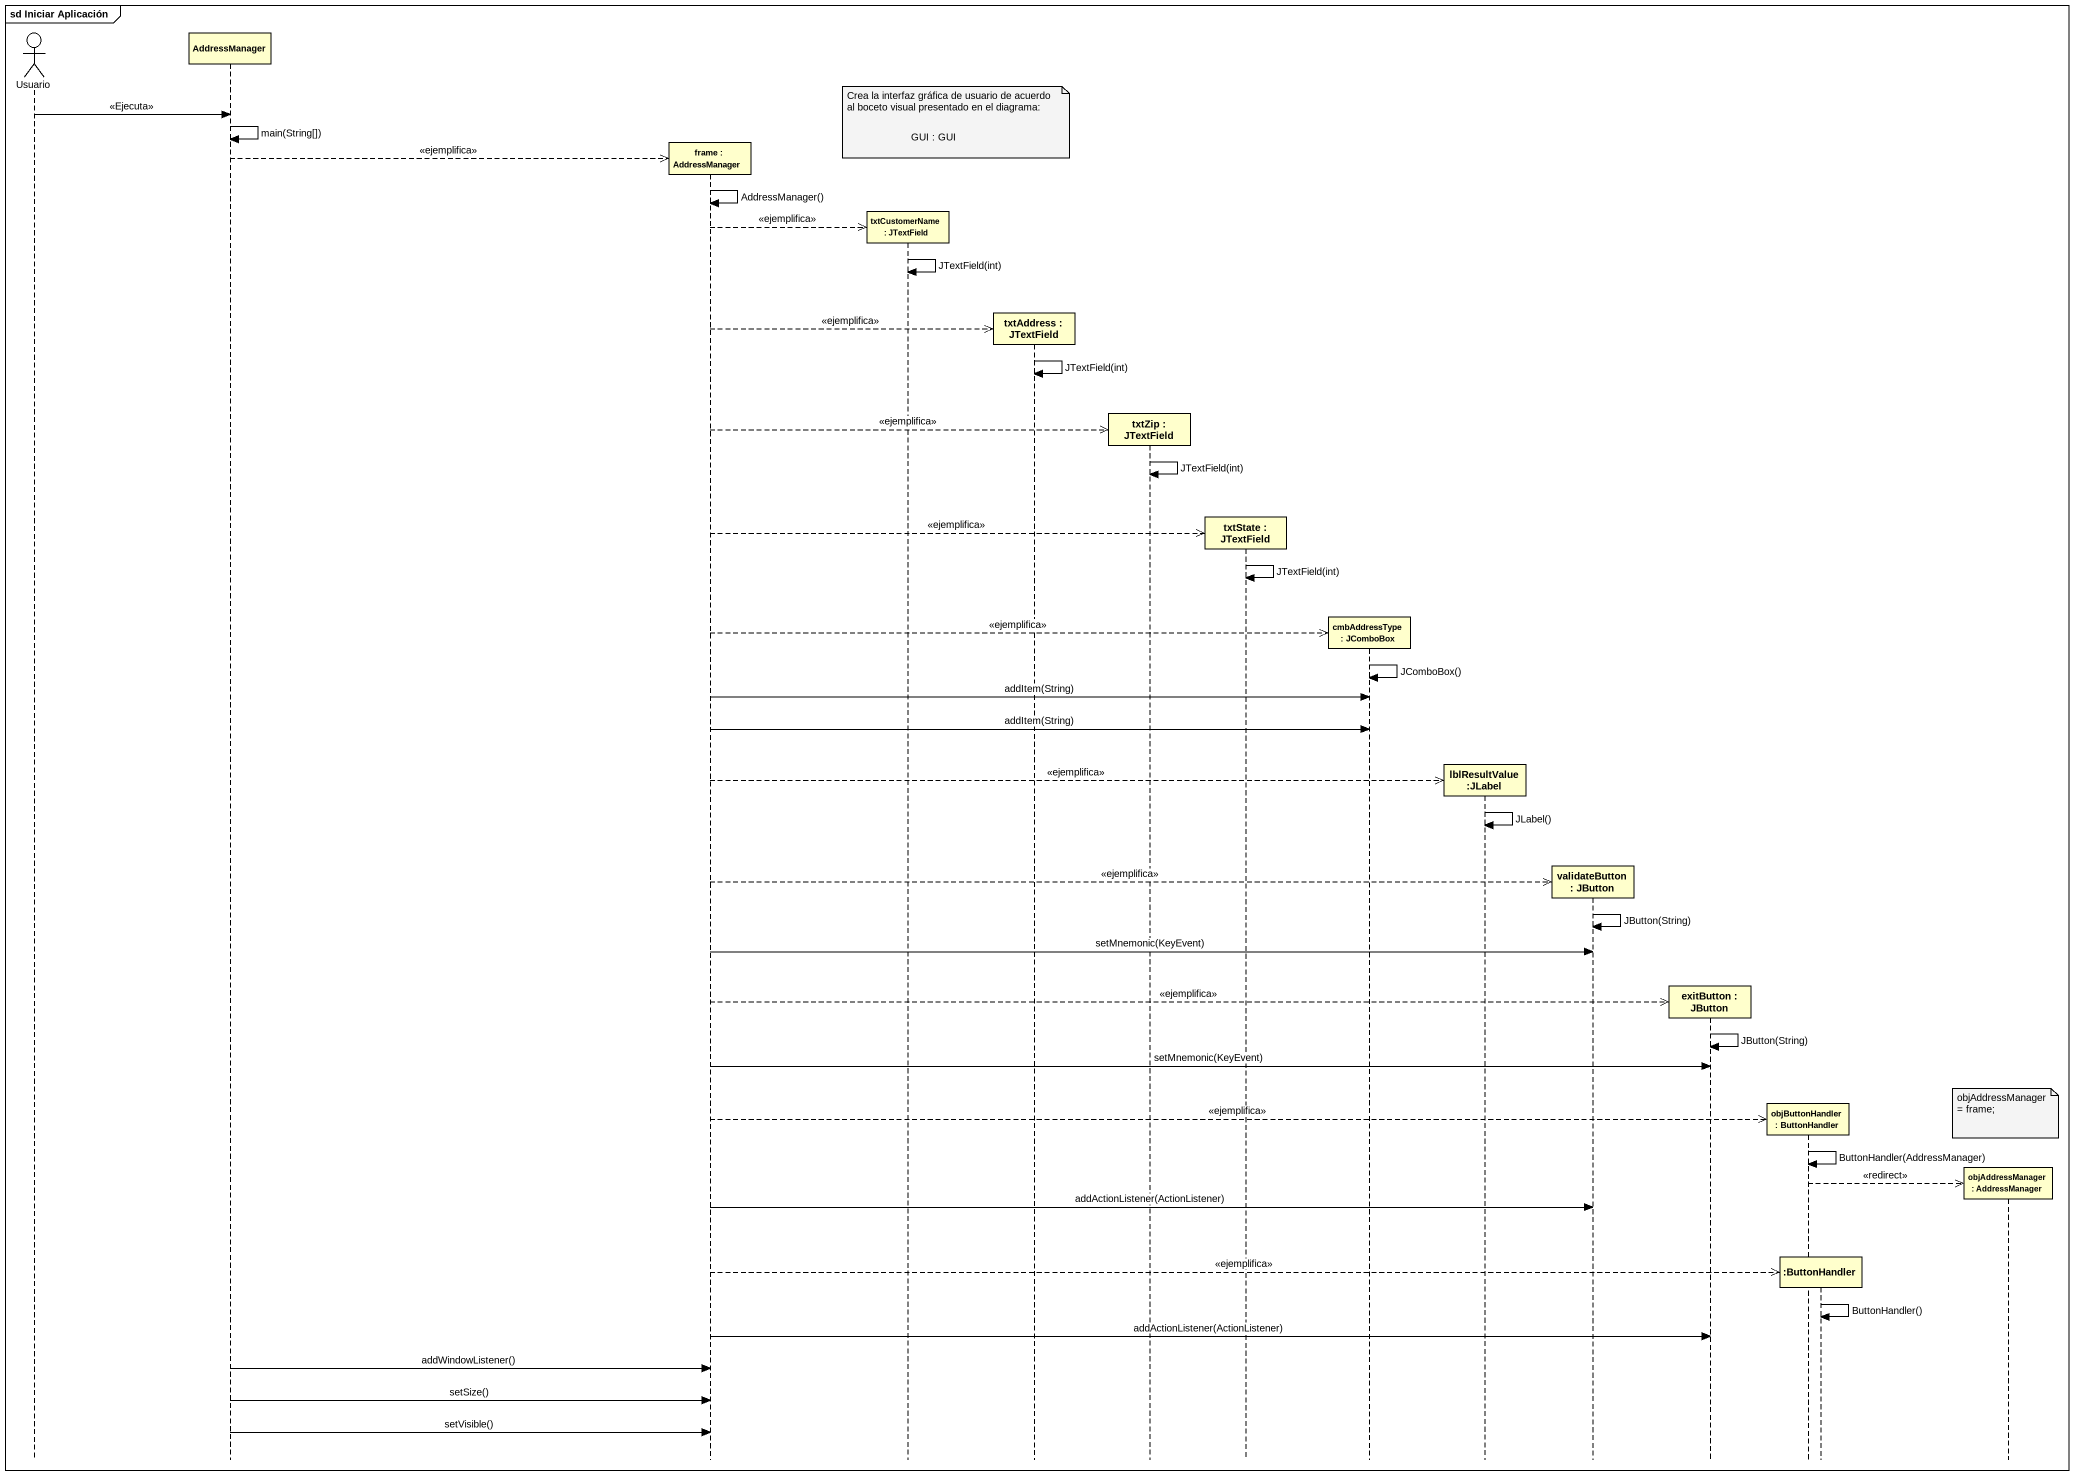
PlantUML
@startuml
mainframe sd Iniciar Aplicación
hide footbox
actor Usuario
participant AddressManager
participant "frame : AddressManager" as frame_
participant "txtCustomerName : JTextField" as txtCustomerName
participant "txtAddress : JTextField" as txtAddress
participant "txtZip : JTextField" as txtZip
participant "txtState : JTextField" as txtState
participant "cmbAddressType : JComboBox" as cmbAddressType
participant "lblResultValue :JLabel" as lblResultValue_JLabel
participant "validateButton : JButton" as validateButton
participant "exitButton : JButton" as exitButton
participant "objButtonHandler : ButtonHandler" as objButtonHandler
participant ":ButtonHandler" as ButtonHandler
participant "objAddressManager : AddressManager" as objAddressManager

Usuario -> AddressManager : <<Ejecuta>>
note over txtCustomerName : Crea la interfaz gráfica de usuario de acuerdo al boceto visual presentado en el diagrama:
AddressManager -> AddressManager : main(String[])
note over txtCustomerName : GUI : GUI
AddressManager -->> frame_ ** : <<ejemplifica>>
frame_ -> frame_ : AddressManager()
frame_ -->> txtCustomerName ** : <<ejemplifica>>
txtCustomerName -> txtCustomerName : JTextField(int)
frame_ -->> txtAddress ** : <<ejemplifica>>
txtAddress -> txtAddress : JTextField(int)
frame_ -->> txtZip ** : <<ejemplifica>>
txtZip -> txtZip : JTextField(int)
frame_ -->> txtState ** : <<ejemplifica>>
txtState -> txtState : JTextField(int)
frame_ -->> cmbAddressType ** : <<ejemplifica>>
cmbAddressType -> cmbAddressType : JComboBox()
frame_ -> cmbAddressType : addItem(String)
frame_ -> cmbAddressType : addItem(String)
frame_ -->> lblResultValue_JLabel ** : <<ejemplifica>>
lblResultValue_JLabel -> lblResultValue_JLabel : JLabel()
frame_ -->> validateButton ** : <<ejemplifica>>
validateButton -> validateButton : JButton(String)
frame_ -> validateButton : setMnemonic(KeyEvent)
frame_ -->> exitButton ** : <<ejemplifica>>
exitButton -> exitButton : JButton(String)
frame_ -> exitButton : setMnemonic(KeyEvent)
note over objAddressManager : objAddressManager = frame;
frame_ -->> objButtonHandler ** : <<ejemplifica>>
objButtonHandler -> objButtonHandler : ButtonHandler(AddressManager)
objButtonHandler -->> objAddressManager ** : <<redirect>>
frame_ -> validateButton : addActionListener(ActionListener)
frame_ -->> ButtonHandler ** : <<ejemplifica>>
ButtonHandler -> ButtonHandler : ButtonHandler()
frame_ -> exitButton : addActionListener(ActionListener)
AddressManager -> frame_ : addWindowListener()
AddressManager -> frame_ : setSize()
AddressManager -> frame_ : setVisible()
@enduml
